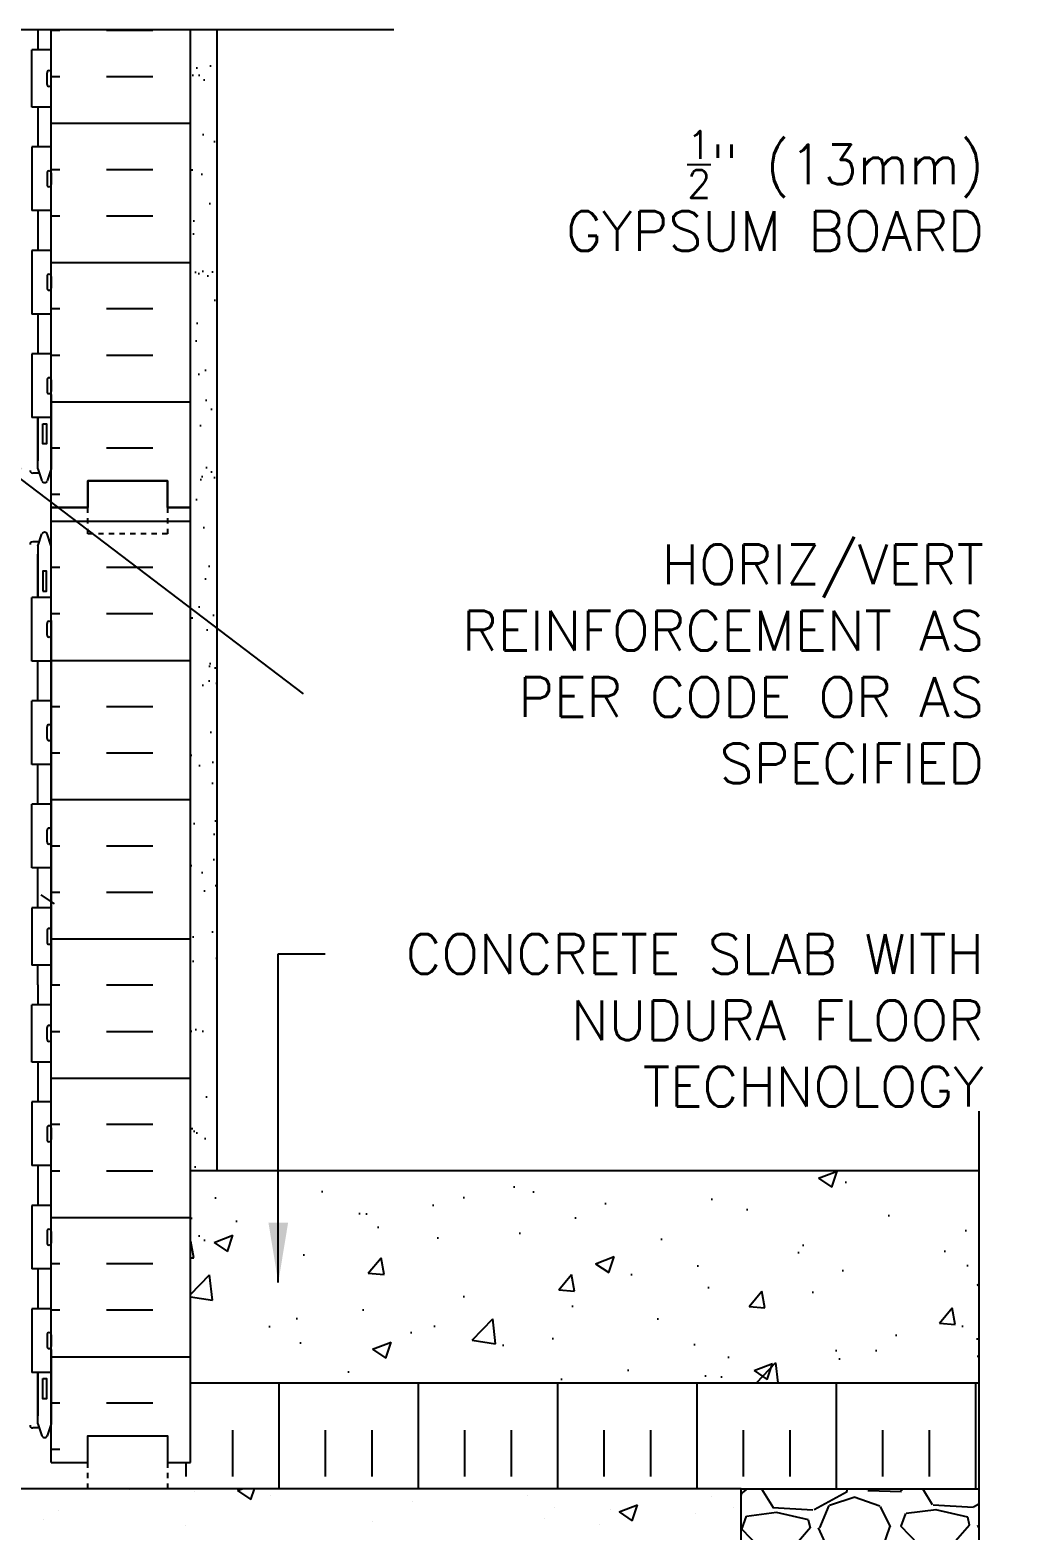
# Model space of a CAD drawing. Header units: inches. Extents: x -50.4 to 3.7, y 129.4 to 182.3.
# Drawn here: x -15.19 to 3.68, y 152.99 to 181.27 of the extents above; entities that cross this region are included whole.
import ezdxf

# ---------------------------------------------------------------- set-up
doc = ezdxf.new("R2010")
doc.units = ezdxf.units.IN
doc.header["$LTSCALE"] = 0.5
doc.header["$MEASUREMENT"] = 0
doc.linetypes.add('DASHED2', pattern=[0.375, 0.25, -0.125])
for name, color, linetype in [('HATCH', 12, 'Continuous'), ('line25', 2, 'Continuous'), ('LINE50', 5, 'Continuous'), ('LINE9', 9, 'Continuous'), ('TEXT', 4, 'Continuous'), ('Web_Edge', 9, 'Continuous')]:
    doc.layers.add(name, color=color, linetype=linetype)
doc.styles.add('DIM', font='romans.shx', dxfattribs={"width": 0.7})
doc.styles.add('ROMANS', font='romans')
doc.dimstyles.new('ext', dxfattribs={"dimscale": 12, "dimtxt": 0.09375, "dimasz": 0.09375, "dimexe": 0.09375, "dimexo": 0.0625, "dimgap": 0.0625, "dimtad": 0, "dimjust": 1, "dimdec": 1, "dimzin": 3, "dimdsep": 46, "dimlunit": 4, "dimtxsty": 'DIM', "dimcen": 0.09, "dimdle": 0.09375, "dimclrt": 4, "dimadec": 0, "dimazin": 0, "dimtfac": 1, "dimtdec": 1, "dimtmove": 2, "dimatfit": 3, "dimfxl": 0, "dimfrac": 2, "dimtolj": 1, "dimtzin": 0, "dimarcsym": 0})
doc.dimstyles.new('ext_12', dxfattribs={"dimscale": 12, "dimtxt": 0.09375, "dimasz": 0.09375, "dimexe": 0.09375, "dimexo": 0.0625, "dimgap": 0.0625, "dimtad": 1, "dimdec": 1, "dimzin": 3, "dimdsep": 46, "dimlunit": 4, "dimtxsty": 'DIM', "dimcen": 0.09, "dimdle": 0.09375, "dimclrt": 4, "dimadec": 0, "dimazin": 0, "dimtfac": 1, "dimtdec": 1, "dimtmove": 2, "dimatfit": 3, "dimfxl": 0, "dimfrac": 2, "dimtolj": 1, "dimtzin": 0, "dimarcsym": 0})

msp = doc.modelspace()

# ---------------------------------------------------------------- hatches: boundary and pattern name
at = {"layer": 'HATCH'}
h = msp.add_hatch(dxfattribs=at)
h.set_pattern_fill('INSUL', color=256, scale=7, style=0)
h.set_pattern_definition([(180, (2911.3694, -224.7406), (0, 2.625), []), (180, (2911.3694, -223.8656), (0, 2.625), [0.875, -0.875]), (180, (2911.3694, -222.9906), (0, 2.625), [0.875, -0.875])])
h.paths.add_polyline_path([(-12.167, 181.269), (-14.792, 181.269), (-14.792, 172.269), (-14.105, 172.269), (-14.105, 172.769), (-12.605, 172.769), (-12.605, 172.269), (-12.167, 172.269)])
h = msp.add_hatch(dxfattribs=at)
h.set_pattern_fill('AR-SAND', color=256, scale=0.5, style=0)
h.set_pattern_definition([(37.5, (-19.79216, 171.7689), (-0.031497, 0.96341), [0, -0.76, 0, -0.85, 0, -0.8125]), (7.5, (-19.7922, 171.7689), (0.88489, 1.41107), [0, -0.41, 0, -0.685, 0, -0.2625]), (327.5, (-20.4072, 171.7689), (1.55707, 0.00283), [0, -0.25, 0, -0.9, 0, -1.175]), (317.5, (-20.4072, 171.7689), (1.50306, 0.43884), [0, -0.125, 0, -0.59, 0, -0.675])])
h.paths.add_polyline_path([(-11.667, 173.197), (-12.167, 173.197), (-12.167, 171.769), (-12.167, 168.732), (-11.667, 168.732)])
h.paths.add_polyline_path([(-11.667, 180.769), (-12.167, 180.769), (-12.167, 173.197), (-11.667, 173.197)])
h.paths.add_polyline_path([(-12.167, 158.769), (-11.667, 158.769), (-11.667, 168.732), (-12.167, 168.732)])
h = msp.add_hatch(dxfattribs=at)
h.set_pattern_fill('INSUL', color=256, scale=7, style=0)
h.set_pattern_definition([(180, (2911.3694, -242.7406), (0, 2.625), []), (180, (2911.3694, -241.8656), (0, 2.625), [0.875, -0.875]), (180, (2911.3694, -240.9906), (0, 2.625), [0.875, -0.875])])
h.paths.add_polyline_path([(-12.167, 154.269), (-12.605, 154.269), (-12.605, 154.769), (-14.105, 154.769), (-14.105, 154.269), (-14.792, 154.269), (-14.792, 172.269), (-14.105, 172.269), (-14.105, 172.769), (-12.605, 172.769), (-12.605, 172.269), (-12.167, 172.269)])
h = msp.add_hatch(dxfattribs=at)
h.set_pattern_fill('AR-CONC', color=256, scale=0.5, style=0)
h.set_pattern_definition([(50, (-11.043, -78.7908), (3.5863, -0.31376), [0.375, -4.125]), (355, (-11.043, -78.7908), (-0.693757, 3.76096), [0.3, -3.3]), (100.4514, (-10.7442, -78.817), (2.892547, 3.4472), [0.3187, -3.50571]), (46.1842, (-11.043, -77.7908), (5.336205, -0.827595), [0.5625, -6.1875]), (96.6356, (-10.5984, -77.8597), (4.67331, 4.87059), [0.47805, -5.25856]), (351.1842, (-11.043, -77.791), (4.67331, 4.87059), [0.45, -4.95]), (21, (-10.543, -78.0408), (2.984535, -2.013094), [0.375, -4.125]), (326, (-10.543, -78.0408), (1.216577, 3.62575), [0.3, -3.3]), (71.4514, (-10.2944, -78.2085), (4.201113, 1.61265), [0.3187, -3.50571]), (37.5, (-11.0431, -78.7908), (0.060799, 1.664469), [0, -3.26, 0, -3.35, 0, -3.3125]), (7.5, (-11.043, -78.7908), (1.315348, 1.972059), [0, -1.91, 0, -3.185, 0, -1.2625]), (327.5, (-12.1581, -78.7908), (2.669112, -0.112774), [0, -1.25, 0, -3.9, 0, -5.175]), (317.5, (-12.658, -78.7908), (2.91593, 0.500525), [0, -1.625, 0, -2.59, 0, -3.675])])
h.paths.add_polyline_path([(2.684, 155.769), (2.684, 159.769), (-12.167, 159.769), (-12.167, 155.769)])
h = msp.add_hatch(dxfattribs=at)
h.set_pattern_fill('INSUL', color=256, scale=7, angle=90, style=0)
h.paths.add_polyline_path([(-1.792, 153.769), (2.684, 153.769), (2.684, 155.769), (-12.167, 155.769), (-12.167, 154.269), (-12.605, 154.269), (-12.605, 153.769)])
h = msp.add_hatch(dxfattribs=at)
h.set_pattern_fill('GRAVEL', color=256, scale=3, angle=1, style=0)
h.set_pattern_definition([(229.0128, (2.10731, 3.03724), (-23.52512434, -27.41474946), [0.40361, -39.957264]), (185.9697, (1.84259, 2.73257), (35.94216342, 3.6278037), [0.692604, -68.567775]), (133.5104, (1.15374, 2.66054), (30.57133288, -32.47142825), [0.488364, -48.348096]), (268.2737, (-0.00299, 1.89024), (1.95238674, 60.0432196), [0.630714, -62.440674]), (293.8337, (-0.02199, 1.25981), (-15.62603158, 35.73271965), [0.618465, -61.22812]), (358.2737, (0.22792, 0.69408), (-60.0432196, 1.95238674), [0.630714, -62.440674]), (38.6942, (0.85835, 0.67508), (-38.470510454, -30.67604631), [0.834087, -82.574547]), (73.2553, (1.50935, 1.19652), (19.84497525, 66.356437674), [0.787464, -77.958963]), (122.4296, (1.73622, 1.9506), (-24.67701297, 38.57518704), [0.63285, -62.65222]), (176.2364, (1.39685, 2.48476), (33.04733355, -2.42358823), [0.722496, -35.40229]), (223.3974, (0.67591, 2.53218), (-35.41861008, -33.623237206), [0.934344, -92.500125]), (139.8141, (2.96708, 1.91207), (-21.3109536, 17.63074976), [0.318903, -31.57153]), (172.4692, (2.72345, 2.11785), (39.09876982, -5.31846614), [0.60671, -60.064533]), (226, (2.122, 2.1974), (0.052357, -2.999544), [0.424263, -3.818376]), (204.1986, (1.90572, 2.55365), (14.8930001, 6.2608762), [0.228474, -22.618845]), (292.8014, (1.6973, 2.46), (-3.1566145, 8.9462729), [0.32311, -15.832386]), (31.9638, (1.82254, 2.16214), (8.8939088, 6.1561652), [0.524787, -16.96807]), (162.5651, (2.2678, 2.43995), (6.0514446, -2.894824), [0.379473, -9.10736]), (17.3895, (-0.04241, 2.42963), (29.83836617, 9.5221797), [0.5316, -52.628535]), (71.3462, (0.4649, 2.5885), (-11.42222856, -33.20440897), [0.445983, -44.152224]), (294.1986, (2.2573, 3.03986), (-6.2608762, 14.8930001), [0.456945, -22.390374]), (344.6105, (2.4446, 2.62306), (-30.15250873, 8.47503508), [0.5316, -52.628535]), (340.444, (-0.00995, 0.5699), (-15.1024352, 5.737288), [0.51264, -25.11937]), (295.7751, (0.47312, 0.39832), (-15.5736216, 32.73319852), [0.429534, -42.52393]), (67.8014, (2.33964, 0.04084), (5.7373041, 15.1024291), [0.456945, -22.390374]), (18.354, (2.51229, 0.46392), (-38.78463758, -12.6787998), [0.502893, -49.78627]), (70.444, (0.86987, 0.0152), (-5.737288, -15.1024352), [0.25632, -25.37569]), (102.3099, (2.1597, 0.0377), (-3.208965, 11.9458175), [0.15297, -15.144087]), (166.9638, (2.12706, 0.18715), (9.050988, -2.8424656), [0.618465, -11.75085]), (187.009, (1.52453, 0.32666), (29.94307292, 3.52311322), [0.57315, -56.74177]), (304.6901, (1.82726, 1.8922), (-3.1042615, 5.9467276), [0.432666, -10.383987]), (354.1572, (2.0735, 1.53642), (51.09694541, -5.10903747), [0.755382, -74.78269]), (61.9454, (2.82496, 1.45952), (-11.63167187, -21.20623163), [0.30887, -30.57802]), (91, (2.9702, 1.732), (-3.0519, 2.947186), [0.18, -2.82]), (121.2564, (1.46297, 0.4156), (12.36465767, -20.78738036), [0.41677, -41.26056]), (49.0128, (1.24672, 0.77188), (23.52512434, 27.41474946), [0.807216, -39.553656]), (1, (1.7762, 1.3812), (2.947186, 3.0519), [0.78, -2.22]), (326.3048, (2.55605, 1.39482), (-30.36191462, 20.47325553), [0.47434, -46.95982]), (255.0546, (2.9507, 1.13167), (-2.7901139, -12.0505299), [0.436806, -21.403524]), (208.646, (2.83805, 0.70964), (-56.46773345, -30.99024094), [0.711195, -70.40842]), (176.4261, (2.2139, 0.3687), (-39.04641873, 2.31888361), [0.752397, -74.487222])])
h.paths.add_polyline_path([(2.684, 153.769), (-1.792, 153.769), (-1.792, 139.769), (2.684, 139.769), (2.684, 143.442), (3.684, 144.442), (2.684, 144.442), (1.684, 144.442), (2.684, 145.442)])

# ---------------------------------------------------------------- linework, layer by layer
for p, q in [((-14.781, 170.471), (-14.781, 170.471)), ((-14.989, 164.966), (-14.74, 164.798)), ((-14.797, 161.495), (-14.797, 161.495)), ((-13.323, 153.75), (-13.323, 153.75)), ((-12.093, 153.72), (-12.093, 153.72)), ((-11.282, 153.737), (-11.198, 153.769)), ((-11.282, 153.737), (-11.033, 153.569)), ((-11.033, 153.569), (-10.966, 153.769)), ((-10.654, 153.637), (-10.654, 153.637)), ((-5.828, 153.648), (-5.828, 153.648)), ((-2.355, 153.634), (-2.355, 153.634)), ((-14.661, 153.368), (-14.661, 153.368)), ((-7.985, 153.525), (-7.985, 153.525)), ((-5.316, 153.412), (-5.316, 153.412)), ((-4.249, 153.385), (-4.249, 153.385)), ((-4.096, 153.337), (-3.746, 153.471)), ((-4.096, 153.337), (-3.847, 153.169)), ((-3.847, 153.169), (-3.746, 153.471)), ((-2.646, 153.299), (-2.646, 153.299)), ((-1.939, 153.423), (-1.939, 153.423)), ((-14.938, 153.191), (-14.938, 153.191)), ((-12.269, 153.078), (-12.269, 153.078)), ((-8.744, 153.148), (-8.744, 153.148)), ((-5.5, 153.22), (-5.5, 153.22)), ((-4.464, 153.103), (-4.464, 153.103))]:
    msp.add_line(p, q, dxfattribs=at)
at = {"layer": 'line25'}
for p, q in [((-14.792, 172.269), (-14.792, 181.269)), ((-14.792, 180.894), (-15.157, 180.894)), ((-15.157, 179.814), (-15.157, 180.894)), ((-14.872, 180.244), (-14.872, 180.464)), ((-14.832, 180.504), (-14.832, 180.504)), ((-14.792, 180.244), (-14.792, 180.464)), ((-14.792, 180.409), (-14.792, 180.409)), ((-14.832, 180.204), (-14.832, 180.204)), ((-14.792, 180.299), (-14.792, 180.299)), ((-14.792, 179.814), (-15.157, 179.814)), ((-14.792, 179.064), (-15.157, 179.064)), ((-15.157, 179.064), (-15.157, 177.864)), ((-14.872, 178.574), (-14.872, 178.354)), ((-14.832, 178.614), (-14.832, 178.614)), ((-14.792, 178.574), (-14.792, 178.354)), ((-14.792, 178.519), (-14.792, 178.519)), ((-14.832, 178.314), (-14.832, 178.314)), ((-14.792, 178.409), (-14.792, 178.409)), ((-14.792, 177.864), (-15.157, 177.864)), ((-14.792, 177.114), (-15.157, 177.114)), ((-15.157, 177.114), (-15.157, 175.914)), ((-14.872, 176.624), (-14.872, 176.404)), ((-14.792, 176.624), (-14.792, 176.404)), ((-14.792, 176.569), (-14.792, 176.569)), ((-14.792, 176.459), (-14.792, 176.459)), ((-14.832, 176.364), (-14.832, 176.364)), ((-14.792, 175.914), (-15.157, 175.914)), ((-14.792, 175.164), (-15.157, 175.164)), ((-15.157, 175.164), (-15.157, 173.964)), ((-14.872, 174.674), (-14.872, 174.454)), ((-14.832, 174.714), (-14.832, 174.714)), ((-14.792, 174.674), (-14.792, 174.454)), ((-14.792, 174.619), (-14.792, 174.619)), ((-14.792, 174.509), (-14.792, 174.509)), ((-14.832, 174.414), (-14.832, 174.414)), ((-14.792, 173.964), (-15.157, 173.964)), ((-14.792, 154.269), (-14.792, 172.269)), ((-14.792, 170.574), (-15.157, 170.574)), ((-15.157, 169.374), (-15.157, 170.574)), ((-14.872, 169.864), (-14.872, 170.084)), ((-14.832, 170.124), (-14.832, 170.124)), ((-14.792, 169.864), (-14.792, 170.084)), ((-14.792, 170.029), (-14.792, 170.029)), ((-14.832, 169.824), (-14.832, 169.824)), ((-14.792, 169.919), (-14.792, 169.919)), ((-14.792, 169.374), (-15.157, 169.374)), ((-14.792, 168.624), (-15.157, 168.624)), ((-15.157, 167.424), (-15.157, 168.624)), ((-14.872, 167.914), (-14.872, 168.134)), ((-14.832, 168.174), (-14.832, 168.174)), ((-14.792, 167.914), (-14.792, 168.134)), ((-14.792, 168.079), (-14.792, 168.079)), ((-14.792, 167.969), (-14.792, 167.969)), ((-14.832, 167.874), (-14.832, 167.874)), ((-14.792, 167.424), (-15.157, 167.424)), ((-14.792, 166.674), (-15.157, 166.674)), ((-15.157, 165.474), (-15.157, 166.674)), ((-14.872, 165.964), (-14.872, 166.184)), ((-14.832, 166.224), (-14.832, 166.224)), ((-14.792, 165.964), (-14.792, 166.184)), ((-14.792, 166.129), (-14.792, 166.129)), ((-14.792, 166.019), (-14.792, 166.019)), ((-14.832, 165.924), (-14.832, 165.924)), ((-14.792, 165.474), (-15.157, 165.474)), ((-14.792, 164.724), (-15.157, 164.724)), ((-15.157, 164.724), (-15.157, 163.644)), ((-14.872, 164.294), (-14.872, 164.074)), ((-14.832, 164.334), (-14.832, 164.334)), ((-14.792, 164.294), (-14.792, 164.074)), ((-14.832, 164.034), (-14.832, 164.034)), ((-14.792, 164.239), (-14.792, 164.239)), ((-14.792, 164.129), (-14.792, 164.129)), ((-14.792, 163.644), (-15.157, 163.644)), ((-14.792, 162.894), (-15.157, 162.894)), ((-15.157, 161.814), (-15.157, 162.894)), ((-14.872, 162.244), (-14.872, 162.464)), ((-14.832, 162.504), (-14.832, 162.504)), ((-14.792, 162.244), (-14.792, 162.464)), ((-14.792, 162.409), (-14.792, 162.409)), ((-14.792, 162.299), (-14.792, 162.299)), ((-14.832, 162.204), (-14.832, 162.204)), ((-14.792, 161.814), (-15.157, 161.814)), ((-14.792, 161.064), (-15.157, 161.064)), ((-15.157, 161.064), (-15.157, 159.864)), ((-14.832, 160.614), (-14.832, 160.614)), ((-14.872, 160.574), (-14.872, 160.354)), ((-14.792, 160.574), (-14.792, 160.354)), ((-14.792, 160.519), (-14.792, 160.519)), ((-14.792, 160.409), (-14.792, 160.409)), ((-14.832, 160.314), (-14.832, 160.314)), ((-14.792, 159.864), (-15.157, 159.864)), ((-14.792, 159.114), (-15.157, 159.114)), ((-15.157, 159.114), (-15.157, 157.914)), ((-14.872, 158.624), (-14.872, 158.404)), ((-14.792, 158.624), (-14.792, 158.404)), ((-14.832, 158.364), (-14.832, 158.364)), ((-14.792, 158.569), (-14.792, 158.569)), ((-14.792, 158.459), (-14.792, 158.459)), ((-14.792, 157.914), (-15.157, 157.914)), ((-14.792, 157.164), (-15.157, 157.164)), ((-15.157, 157.164), (-15.157, 155.964)), ((-14.872, 156.674), (-14.872, 156.454)), ((-14.832, 156.714), (-14.832, 156.714)), ((-14.792, 156.674), (-14.792, 156.454)), ((-14.832, 156.414), (-14.832, 156.414)), ((-14.792, 156.619), (-14.792, 156.619)), ((-14.792, 156.509), (-14.792, 156.509)), ((-14.792, 155.964), (-15.157, 155.964)), ((-1.792, 153.769), (2.684, 153.769))]:
    msp.add_line(p, q, dxfattribs=at)
for centre, start, end in [((-14.832, 180.464), 90, 180), ((-14.832, 180.464), 0, 90), ((-14.832, 180.244), 180, 270), ((-14.832, 180.244), 270, 0), ((-14.832, 178.574), 90, 180), ((-14.832, 178.574), 360, 90), ((-14.832, 178.354), 180, 270), ((-14.832, 178.354), 270, 0), ((-14.832, 176.624), 90, 180), ((-14.832, 176.624), 360, 90), ((-14.832, 176.404), 180, 270), ((-14.832, 176.404), 270, 0), ((-14.832, 174.674), 90, 180), ((-14.832, 174.674), 360, 90), ((-14.832, 174.454), 180, 270), ((-14.832, 174.454), 270, 0), ((-14.832, 170.084), 90, 180), ((-14.832, 170.084), 0, 90), ((-14.832, 169.864), 180, 270), ((-14.832, 169.864), 270, 0), ((-14.832, 168.134), 90, 180), ((-14.832, 168.134), 0, 90), ((-14.832, 167.914), 180, 270), ((-14.832, 167.914), 270, 0), ((-14.832, 166.184), 90, 180), ((-14.832, 166.184), 0, 90), ((-14.832, 165.964), 180, 270), ((-14.832, 165.964), 270, 0), ((-14.832, 164.294), 90, 180), ((-14.832, 164.294), 360, 90), ((-14.832, 164.074), 180, 270), ((-14.832, 164.074), 270, 0), ((-14.832, 162.464), 90, 180), ((-14.832, 162.464), 0, 90), ((-14.832, 162.244), 180, 270), ((-14.832, 162.244), 270, 0), ((-14.832, 160.574), 90, 180), ((-14.832, 160.574), 360, 90), ((-14.832, 160.354), 180, 270), ((-14.832, 160.354), 270, 0), ((-14.832, 158.624), 90, 180), ((-14.832, 158.624), 360, 90), ((-14.832, 158.404), 180, 270), ((-14.832, 158.404), 270, 0), ((-14.832, 156.674), 90, 180), ((-14.832, 156.674), 360, 90), ((-14.832, 156.454), 180, 270), ((-14.832, 156.454), 270, 0)]:
    msp.add_arc(centre, 0.04, start, end, dxfattribs=at)
at = {"layer": 'LINE50'}
for p, q in [((-12.167, 172.269), (-12.167, 181.269)), ((-12.167, 154.269), (-12.167, 172.269)), ((-12.167, 159.769), (2.684, 159.769)), ((-12.167, 155.769), (2.684, 155.769)), ((-1.792, 153.769), (-37.792, 153.769)), ((-1.792, 139.769), (-1.792, 153.769))]:
    msp.add_line(p, q, dxfattribs=at)
for points in [[(-12.167, 172.269), (-12.605, 172.269), (-12.605, 172.769), (-14.105, 172.769), (-14.105, 172.269), (-14.792, 172.269)], [(-14.792, 172.269), (-14.105, 172.269), (-14.105, 172.769), (-12.605, 172.769), (-12.605, 172.269), (-12.167, 172.269)], [(-14.792, 154.269), (-14.105, 154.269), (-14.105, 154.769), (-12.605, 154.769), (-12.605, 154.269), (-12.167, 154.269)]]:
    msp.add_lwpolyline(points, dxfattribs=at)
at = {"layer": 'LINE9'}
for p, q in [((-8.341, 181.269), (-19.792, 181.269)), ((-11.667, 159.769), (-11.667, 181.269)), ((2.684, 160.888), (2.684, 145.442))]:
    msp.add_line(p, q, dxfattribs=at)
at = {"layer": 'LINE9', "linetype": 'DASHED2', "ltscale": 0.15}
for points in [[(-12.605, 172.269), (-12.605, 172.269), (-12.605, 171.769), (-14.105, 171.769), (-14.105, 172.269), (-14.105, 172.269)], [(-12.605, 172.269), (-12.605, 172.269), (-12.605, 171.769), (-14.105, 171.769), (-14.105, 172.269), (-14.105, 172.269)], [(-12.605, 154.269), (-12.605, 154.269), (-12.605, 153.769), (-14.105, 153.769), (-14.105, 154.269), (-14.105, 154.269)]]:
    msp.add_lwpolyline(points, dxfattribs=at)
at = {"layer": 'TEXT'}
for points in [[(-11.932, 178.827, 0, 0.36, 0), (-10.852, 178.827, 0, 0, 0), (-4.149, 178.827, 0, 0, 0)], [(-17.112, 168.753, 0, 0.36, 0), (-16.032, 168.753, 0, 0, 0), (-8.036, 168.753, 0, 0, 0)]]:
    msp.add_lwpolyline(points, format="xyseb", dxfattribs=at)
at = {"layer": 'Web_Edge'}
for p, q in [((-15.042, 172.998), (-15.042, 173.964)), ((-15.016, 172.918), (-15.142, 172.918)), ((-15.042, 172.998), (-14.967, 172.768)), ((-14.792, 172.998), (-14.867, 172.768)), ((-15.042, 171.54), (-14.967, 171.77)), ((-14.792, 171.54), (-14.867, 171.77)), ((-15.016, 171.62), (-15.142, 171.62)), ((-15.042, 171.54), (-15.042, 170.574)), ((-15.042, 154.998), (-15.042, 155.964)), ((-15.042, 154.998), (-14.967, 154.768)), ((-14.792, 154.998), (-14.867, 154.768)), ((-15.016, 154.918), (-15.142, 154.918))]:
    msp.add_line(p, q, dxfattribs=at)
for points in [[(-15.042, 181.269), (-15.042, 180.894)], [(-14.792, 174.398), (-14.792, 181.269)], [(-15.042, 179.814), (-15.042, 179.064)], [(-15.042, 177.864), (-15.042, 177.114)], [(-15.042, 175.914), (-15.042, 175.164)], [(-14.792, 174.398), (-14.792, 172.998)], [(-15.042, 173.964), (-15.042, 173.148)], [(-15.042, 170.574), (-15.042, 171.39)], [(-14.792, 170.14), (-14.792, 171.54)], [(-14.792, 170.14), (-14.792, 163.269)], [(-15.042, 168.624), (-15.042, 169.374)], [(-15.042, 166.674), (-15.042, 167.424)], [(-15.042, 164.724), (-15.042, 165.474)], [(-15.042, 163.269), (-15.042, 163.644)], [(-15.042, 163.269), (-15.042, 162.894)], [(-14.792, 156.398), (-14.792, 163.269)], [(-15.042, 161.814), (-15.042, 161.064)], [(-15.042, 159.864), (-15.042, 159.114)], [(-15.042, 157.914), (-15.042, 157.164)], [(-14.792, 156.398), (-14.792, 154.998)], [(-15.042, 155.964), (-15.042, 155.148)]]:
    msp.add_lwpolyline(points, dxfattribs=at)
for points in [[(-14.952, 173.848), (-14.882, 173.848), (-14.882, 173.468), (-14.952, 173.468)], [(-14.952, 170.69), (-14.882, 170.69), (-14.882, 171.07), (-14.952, 171.07)], [(-14.952, 155.848), (-14.882, 155.848), (-14.882, 155.468), (-14.952, 155.468)]]:
    msp.add_lwpolyline(points, close=True, dxfattribs=at)
for centre, radius, start, end in [((-15.142, 172.968), 0.05, 180, 270), ((-14.917, 172.794), 0.0567, 208.0725, 331.9275), ((-14.917, 171.744), 0.0567, 28.0725, 151.9275), ((-15.142, 171.57), 0.05, 90, 180), ((-15.142, 154.968), 0.05, 180, 270), ((-14.917, 154.794), 0.0567, 208.0725, 331.9275)]:
    msp.add_arc(centre, radius, start, end, dxfattribs=at)

# ---------------------------------------------------------------- texts
at = {"layer": 'TEXT', "char_height": 0.75, "attachment_point": 6, "style": 'ROMANS'}
for s, insert, width in [('\\A1;{\\H0.7x;\\S1/2;}" (13mm) \\PGYPSUM BOARD', (2.78, 178.235), 11.98734), ('HORIZ/VERT REINFORCEMENT AS PER CODE OR AS SPECIFIED', (2.78, 169.32), 11.98734), ('CONCRETE SLAB WITH NUDURA FLOOR TECHNOLOGY ', (2.78, 162.603), 14.1811)]:
    msp.add_mtext(s, dxfattribs=dict(at, insert=insert, width=width))

# ---------------------------------------------------------------- leaders
at = {"layer": 'TEXT'}
for points, dimstyle in [([(-16.345, 173.542), (-10.045, 168.753)], 'ext_12'), ([(-10.515, 157.66), (-10.515, 163.852), (-9.632, 163.852)], 'ext')]:
    msp.add_leader(points, dimstyle=dimstyle, dxfattribs=at)

doc.saveas('drawing.dxf')
